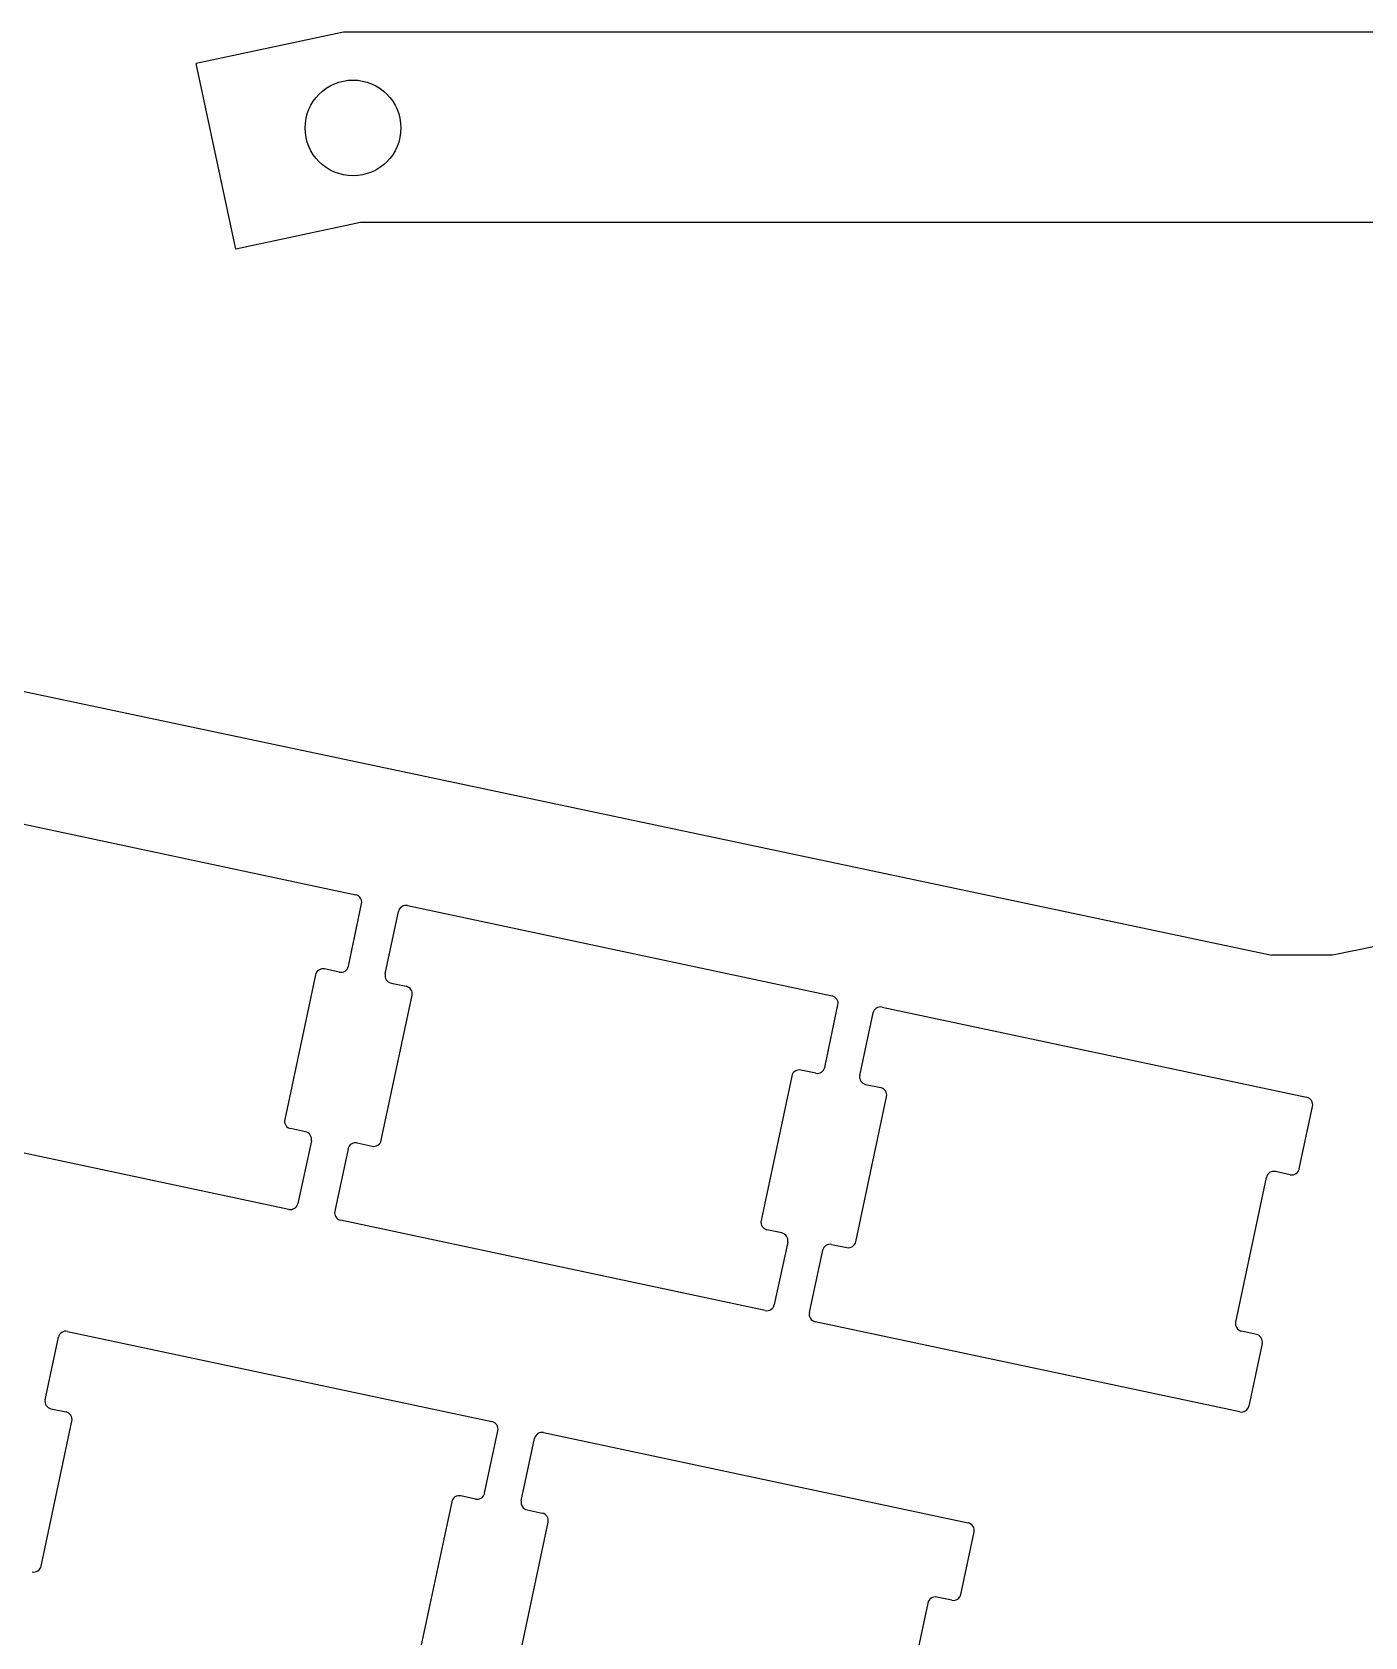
# Model space of a CAD drawing. Extents: x 7 to 394, y -192 to -46.
# Drawn here: x 131.7 to 183.9, y -108.8 to -46 of the extents above; entities that cross this region are included whole.
import ezdxf

# ---------------------------------------------------------------- set-up
doc = ezdxf.new("R2010")
doc.units = 0
doc.layers.add('Pcb_17aa', color=7, linetype='CONTINUOUS')

msp = doc.modelspace()

# ---------------------------------------------------------------- linework, layer by layer
at = {"layer": 'Pcb_17aa'}
for p, q in [((143.904, -45.974), (138.135, -47.2008)), ((143.904, -45.974, -1.6), (138.135, -47.2008, -1.6)), ((143.904, -45.974), (138.135, -47.2008)), ((143.904, -45.974, -1.6), (138.135, -47.2008, -1.6)), ((143.904, -45.974), (143.904, -45.974, -1.6)), ((223.906, -45.9765), (143.904, -45.974)), ((223.906, -45.9765, -1.6), (143.904, -45.974, -1.6)), ((143.904, -45.974), (143.904, -45.974, -1.6)), ((223.906, -45.9765), (143.904, -45.974)), ((223.906, -45.9765, -1.6), (143.904, -45.974, -1.6)), ((138.135, -47.2008), (138.135, -47.2008, -1.6)), ((138.135, -47.2008), (138.135, -47.2008, -1.6)), ((139.682, -54.4728), (138.135, -47.2008)), ((139.682, -54.4728, -1.6), (138.135, -47.2008, -1.6)), ((139.682, -54.4728), (138.135, -47.2008)), ((139.682, -54.4728, -1.6), (138.135, -47.2008, -1.6)), ((146.152, -49.7281), (146.152, -49.7281, -1.6)), ((146.152, -49.7281), (146.152, -49.7281, -1.6)), ((144.574, -53.4289), (139.682, -54.4728)), ((144.574, -53.4289, -1.6), (139.682, -54.4728, -1.6)), ((144.574, -53.4289), (139.682, -54.4728)), ((144.574, -53.4289, -1.6), (139.682, -54.4728, -1.6)), ((144.574, -53.4289), (144.574, -53.4289, -1.6)), ((223.279, -53.4289), (144.574, -53.4289)), ((223.279, -53.4289, -1.6), (144.574, -53.4289, -1.6)), ((144.574, -53.4289), (144.574, -53.4289, -1.6)), ((223.279, -53.4289), (144.574, -53.4289)), ((223.279, -53.4289, -1.6), (144.574, -53.4289, -1.6)), ((139.682, -54.4728), (139.682, -54.4728, -1.6)), ((139.682, -54.4728), (139.682, -54.4728, -1.6)), ((108.207, -66.9087), (180.278, -82.1233)), ((108.207, -66.9087, -1.6), (180.278, -82.1233, -1.6)), ((108.207, -66.9087), (180.278, -82.1233)), ((108.207, -66.9087, -1.6), (180.278, -82.1233, -1.6)), ((127.749, -76.2246), (144.383, -79.7602)), ((127.749, -76.2246, -1.6), (144.383, -79.7602, -1.6)), ((127.749, -76.2246), (144.383, -79.7602)), ((127.749, -76.2246, -1.6), (144.383, -79.7602, -1.6)), ((144.383, -79.7602), (144.383, -79.7602, -1.6)), ((144.383, -79.7602), (144.383, -79.7602, -1.6)), ((144.096, -82.561), (144.614, -80.116)), ((144.096, -82.561, -1.6), (144.614, -80.116, -1.6)), ((144.096, -82.561), (144.614, -80.116)), ((144.096, -82.561, -1.6), (144.614, -80.116, -1.6)), ((144.614, -80.116), (144.614, -80.116, -1.6)), ((144.614, -80.116), (144.614, -80.116, -1.6)), ((145.538, -82.8626), (146.057, -80.4181)), ((145.538, -82.8626, -1.6), (146.057, -80.4181, -1.6)), ((145.538, -82.8626), (146.057, -80.4181)), ((145.538, -82.8626, -1.6), (146.057, -80.4181, -1.6)), ((146.057, -80.4181), (146.057, -80.4181, -1.6)), ((146.057, -80.4181), (146.057, -80.4181, -1.6)), ((146.413, -80.187), (146.413, -80.187, -1.6)), ((146.413, -80.187), (163.046, -83.7226)), ((146.413, -80.187, -1.6), (163.046, -83.7226, -1.6)), ((146.413, -80.187), (146.413, -80.187, -1.6)), ((146.413, -80.187), (163.046, -83.7226)), ((146.413, -80.187, -1.6), (163.046, -83.7226, -1.6)), ((190.597, -80.5358), (182.659, -82.1233)), ((190.597, -80.5358, -1.6), (182.659, -82.1233, -1.6)), ((190.597, -80.5358), (182.659, -82.1233)), ((190.597, -80.5358, -1.6), (182.659, -82.1233, -1.6)), ((180.278, -82.1233), (180.278, -82.1233, -1.6)), ((180.278, -82.1233), (180.278, -82.1233, -1.6)), ((182.659, -82.1233), (180.278, -82.1233)), ((182.659, -82.1233, -1.6), (180.278, -82.1233, -1.6)), ((182.659, -82.1233), (180.278, -82.1233)), ((182.659, -82.1233, -1.6), (180.278, -82.1233, -1.6)), ((182.659, -82.1233), (182.659, -82.1233, -1.6)), ((182.659, -82.1233), (182.659, -82.1233, -1.6)), ((142.804, -82.8993), (141.6, -88.5634)), ((142.804, -82.8993, -1.6), (141.6, -88.5634, -1.6)), ((142.804, -82.8993), (141.6, -88.5634)), ((142.804, -82.8993, -1.6), (141.6, -88.5634, -1.6)), ((142.804, -82.8993), (142.804, -82.8993, -1.6)), ((142.804, -82.8993), (142.804, -82.8993, -1.6)), ((143.159, -82.6683), (143.159, -82.6683, -1.6)), ((143.74, -82.792), (143.159, -82.6683)), ((143.74, -82.792, -1.6), (143.159, -82.6683, -1.6)), ((143.159, -82.6683), (143.159, -82.6683, -1.6)), ((143.74, -82.792), (143.159, -82.6683)), ((143.74, -82.792, -1.6), (143.159, -82.6683, -1.6)), ((143.74, -82.792), (143.74, -82.792, -1.6)), ((143.74, -82.792), (143.74, -82.792, -1.6)), ((144.096, -82.561), (144.096, -82.561, -1.6)), ((144.096, -82.561), (144.096, -82.561, -1.6)), ((145.538, -82.8626), (145.538, -82.8626, -1.6)), ((145.538, -82.8626), (145.538, -82.8626, -1.6)), ((145.769, -83.2184), (145.769, -83.2184, -1.6)), ((145.769, -83.2184), (145.769, -83.2184, -1.6)), ((145.769, -83.2184), (146.36, -83.3435)), ((145.769, -83.2184, -1.6), (146.36, -83.3435, -1.6)), ((145.769, -83.2184), (146.36, -83.3435)), ((145.769, -83.2184, -1.6), (146.36, -83.3435, -1.6)), ((146.36, -83.3435), (146.36, -83.3435, -1.6)), ((146.36, -83.3435), (146.36, -83.3435, -1.6)), ((145.384, -89.3783), (146.591, -83.6993)), ((145.384, -89.3783, -1.6), (146.591, -83.6993, -1.6)), ((145.384, -89.3783), (146.591, -83.6993)), ((145.384, -89.3783, -1.6), (146.591, -83.6993, -1.6)), ((146.591, -83.6993), (146.591, -83.6993, -1.6)), ((146.591, -83.6993), (146.591, -83.6993, -1.6)), ((162.76, -86.5234), (163.278, -84.0784)), ((162.76, -86.5234, -1.6), (163.278, -84.0784, -1.6)), ((162.76, -86.5234), (163.278, -84.0784)), ((162.76, -86.5234, -1.6), (163.278, -84.0784, -1.6)), ((163.046, -83.7226), (163.046, -83.7226, -1.6)), ((163.046, -83.7226), (163.046, -83.7226, -1.6)), ((163.278, -84.0784), (163.278, -84.0784, -1.6)), ((163.278, -84.0784), (163.278, -84.0784, -1.6)), ((165.006, -84.1596), (165.006, -84.1596, -1.6)), ((165.006, -84.1596), (181.639, -87.6952)), ((165.006, -84.1596, -1.6), (181.639, -87.6952, -1.6)), ((165.006, -84.1596), (165.006, -84.1596, -1.6)), ((165.006, -84.1596), (181.639, -87.6952)), ((165.006, -84.1596, -1.6), (181.639, -87.6952, -1.6)), ((164.13, -86.8352), (164.65, -84.3906)), ((164.13, -86.8352, -1.6), (164.65, -84.3906, -1.6)), ((164.13, -86.8352), (164.65, -84.3906)), ((164.13, -86.8352, -1.6), (164.65, -84.3906, -1.6)), ((164.65, -84.3906), (164.65, -84.3906, -1.6)), ((164.65, -84.3906), (164.65, -84.3906, -1.6)), ((161.823, -86.6307), (161.823, -86.6307, -1.6)), ((162.404, -86.7544), (161.823, -86.6307)), ((162.404, -86.7544, -1.6), (161.823, -86.6307, -1.6)), ((161.823, -86.6307), (161.823, -86.6307, -1.6)), ((162.404, -86.7544), (161.823, -86.6307)), ((162.404, -86.7544, -1.6), (161.823, -86.6307, -1.6)), ((162.76, -86.5234), (162.76, -86.5234, -1.6)), ((162.76, -86.5234), (162.76, -86.5234, -1.6)), ((161.467, -86.8617), (160.264, -92.5258)), ((161.467, -86.8617, -1.6), (160.264, -92.5258, -1.6)), ((161.467, -86.8617), (160.264, -92.5258)), ((161.467, -86.8617, -1.6), (160.264, -92.5258, -1.6)), ((161.467, -86.8617), (161.467, -86.8617, -1.6)), ((161.467, -86.8617), (161.467, -86.8617, -1.6)), ((162.404, -86.7544), (162.404, -86.7544, -1.6)), ((162.404, -86.7544), (162.404, -86.7544, -1.6)), ((164.13, -86.8352), (164.13, -86.8352, -1.6)), ((164.13, -86.8352), (164.13, -86.8352, -1.6)), ((164.362, -87.191), (164.362, -87.191, -1.6)), ((164.362, -87.191), (164.362, -87.191, -1.6)), ((164.362, -87.191), (164.952, -87.316)), ((164.362, -87.191, -1.6), (164.952, -87.316, -1.6)), ((164.362, -87.191), (164.952, -87.316)), ((164.362, -87.191, -1.6), (164.952, -87.316, -1.6)), ((164.952, -87.316), (164.952, -87.316, -1.6)), ((164.952, -87.316), (164.952, -87.316, -1.6)), ((163.977, -93.3509), (165.183, -87.6718)), ((163.977, -93.3509, -1.6), (165.183, -87.6718, -1.6)), ((163.977, -93.3509), (165.183, -87.6718)), ((163.977, -93.3509, -1.6), (165.183, -87.6718, -1.6)), ((165.183, -87.6718), (165.183, -87.6718, -1.6)), ((165.183, -87.6718), (165.183, -87.6718, -1.6)), ((181.639, -87.6952), (181.639, -87.6952, -1.6)), ((181.639, -87.6952), (181.639, -87.6952, -1.6)), ((141.763, -92.0836), (125.13, -88.5477)), ((141.763, -92.0836, -1.6), (125.13, -88.5477, -1.6)), ((141.763, -92.0836), (125.13, -88.5477)), ((141.763, -92.0836, -1.6), (125.13, -88.5477, -1.6)), ((141.6, -88.5634), (141.6, -88.5634, -1.6)), ((141.6, -88.5634), (141.6, -88.5634, -1.6)), ((181.353, -90.4959), (181.87, -88.051)), ((181.353, -90.4959, -1.6), (181.87, -88.051, -1.6)), ((181.353, -90.4959), (181.87, -88.051)), ((181.353, -90.4959, -1.6), (181.87, -88.051, -1.6)), ((181.87, -88.051), (181.87, -88.051, -1.6)), ((181.87, -88.051), (181.87, -88.051, -1.6)), ((141.831, -88.9192), (141.831, -88.9192, -1.6)), ((141.831, -88.9192), (141.831, -88.9192, -1.6)), ((142.414, -89.0455), (141.831, -88.9192)), ((142.414, -89.0455, -1.6), (141.831, -88.9192, -1.6)), ((142.414, -89.0455), (141.831, -88.9192)), ((142.414, -89.0455, -1.6), (141.831, -88.9192, -1.6)), ((142.414, -89.0455), (142.414, -89.0455, -1.6)), ((142.414, -89.0455), (142.414, -89.0455, -1.6)), ((142.645, -89.4013), (142.119, -91.8525)), ((142.645, -89.4013, -1.6), (142.119, -91.8525, -1.6)), ((142.645, -89.4013), (142.119, -91.8525)), ((142.645, -89.4013, -1.6), (142.119, -91.8525, -1.6)), ((142.645, -89.4013), (142.645, -89.4013, -1.6)), ((142.645, -89.4013), (142.645, -89.4013, -1.6)), ((144.081, -89.7148), (143.562, -92.1543)), ((144.081, -89.7148, -1.6), (143.562, -92.1543, -1.6)), ((144.081, -89.7148), (143.562, -92.1543)), ((144.081, -89.7148, -1.6), (143.562, -92.1543, -1.6)), ((144.081, -89.7148), (144.081, -89.7148, -1.6)), ((144.081, -89.7148), (144.081, -89.7148, -1.6)), ((144.437, -89.4837), (144.437, -89.4837, -1.6)), ((144.437, -89.4837), (144.437, -89.4837, -1.6)), ((144.437, -89.4837), (145.028, -89.6094)), ((144.437, -89.4837, -1.6), (145.028, -89.6094, -1.6)), ((144.437, -89.4837), (145.028, -89.6094)), ((144.437, -89.4837, -1.6), (145.028, -89.6094, -1.6)), ((145.028, -89.6094), (145.028, -89.6094, -1.6)), ((145.028, -89.6094), (145.028, -89.6094, -1.6)), ((145.384, -89.3783), (145.384, -89.3783, -1.6)), ((145.384, -89.3783), (145.384, -89.3783, -1.6)), ((181.353, -90.4959), (181.353, -90.4959, -1.6)), ((181.353, -90.4959), (181.353, -90.4959, -1.6)), ((180.06, -90.8343), (178.856, -96.4984)), ((180.06, -90.8343, -1.6), (178.856, -96.4984, -1.6)), ((180.06, -90.8343), (178.856, -96.4984)), ((180.06, -90.8343, -1.6), (178.856, -96.4984, -1.6)), ((180.06, -90.8343), (180.06, -90.8343, -1.6)), ((180.06, -90.8343), (180.06, -90.8343, -1.6)), ((180.416, -90.6032), (180.416, -90.6032, -1.6)), ((180.997, -90.727), (180.416, -90.6032)), ((180.997, -90.727, -1.6), (180.416, -90.6032, -1.6)), ((180.416, -90.6032), (180.416, -90.6032, -1.6)), ((180.997, -90.727), (180.416, -90.6032)), ((180.997, -90.727, -1.6), (180.416, -90.6032, -1.6)), ((180.997, -90.727), (180.997, -90.727, -1.6)), ((180.997, -90.727), (180.997, -90.727, -1.6)), ((141.763, -92.0836), (141.763, -92.0836, -1.6)), ((141.763, -92.0836), (141.763, -92.0836, -1.6)), ((142.119, -91.8525), (142.119, -91.8525, -1.6)), ((142.119, -91.8525), (142.119, -91.8525, -1.6)), ((143.562, -92.1543), (143.562, -92.1543, -1.6)), ((143.562, -92.1543), (143.562, -92.1543, -1.6)), ((143.793, -92.5101), (143.793, -92.5101, -1.6)), ((160.427, -96.046), (143.793, -92.5101)), ((160.427, -96.046, -1.6), (143.793, -92.5101, -1.6)), ((143.793, -92.5101), (143.793, -92.5101, -1.6)), ((160.427, -96.046), (143.793, -92.5101)), ((160.427, -96.046, -1.6), (143.793, -92.5101, -1.6)), ((160.264, -92.5258), (160.264, -92.5258, -1.6)), ((160.264, -92.5258), (160.264, -92.5258, -1.6)), ((160.495, -92.8816), (160.495, -92.8816, -1.6)), ((160.495, -92.8816), (160.495, -92.8816, -1.6)), ((161.078, -93.0079), (160.495, -92.8816)), ((161.078, -93.0079, -1.6), (160.495, -92.8816, -1.6)), ((161.078, -93.0079), (160.495, -92.8816)), ((161.078, -93.0079, -1.6), (160.495, -92.8816, -1.6)), ((161.078, -93.0079), (161.078, -93.0079, -1.6)), ((161.078, -93.0079), (161.078, -93.0079, -1.6)), ((161.309, -93.3637), (160.783, -95.8149)), ((161.309, -93.3637, -1.6), (160.783, -95.8149, -1.6)), ((161.309, -93.3637), (160.783, -95.8149)), ((161.309, -93.3637, -1.6), (160.783, -95.8149, -1.6)), ((161.309, -93.3637), (161.309, -93.3637, -1.6)), ((161.309, -93.3637), (161.309, -93.3637, -1.6)), ((163.03, -93.4563), (163.03, -93.4563, -1.6)), ((163.03, -93.4563), (163.03, -93.4563, -1.6)), ((163.03, -93.4563), (163.621, -93.582)), ((163.03, -93.4563, -1.6), (163.621, -93.582, -1.6)), ((163.03, -93.4563), (163.621, -93.582)), ((163.03, -93.4563, -1.6), (163.621, -93.582, -1.6)), ((163.621, -93.582), (163.621, -93.582, -1.6)), ((163.621, -93.582), (163.621, -93.582, -1.6)), ((163.977, -93.3509), (163.977, -93.3509, -1.6)), ((163.977, -93.3509), (163.977, -93.3509, -1.6)), ((162.674, -93.6873), (162.155, -96.1268)), ((162.674, -93.6873, -1.6), (162.155, -96.1268, -1.6)), ((162.674, -93.6873), (162.155, -96.1268)), ((162.674, -93.6873, -1.6), (162.155, -96.1268, -1.6)), ((162.674, -93.6873), (162.674, -93.6873, -1.6)), ((162.674, -93.6873), (162.674, -93.6873, -1.6)), ((160.427, -96.046), (160.427, -96.046, -1.6)), ((160.427, -96.046), (160.427, -96.046, -1.6)), ((160.783, -95.8149), (160.783, -95.8149, -1.6)), ((160.783, -95.8149), (160.783, -95.8149, -1.6)), ((162.155, -96.1268), (162.155, -96.1268, -1.6)), ((162.155, -96.1268), (162.155, -96.1268, -1.6)), ((162.386, -96.4827), (162.386, -96.4827, -1.6)), ((179.02, -100.019), (162.386, -96.4827)), ((179.02, -100.019, -1.6), (162.386, -96.4827, -1.6)), ((162.386, -96.4827), (162.386, -96.4827, -1.6)), ((179.02, -100.019), (162.386, -96.4827)), ((179.02, -100.019, -1.6), (162.386, -96.4827, -1.6)), ((178.856, -96.4984), (178.856, -96.4984, -1.6)), ((178.856, -96.4984), (178.856, -96.4984, -1.6)), ((132.213, -99.5377), (132.732, -97.0932)), ((132.213, -99.5377, -1.6), (132.732, -97.0932, -1.6)), ((132.213, -99.5377), (132.732, -97.0932)), ((132.213, -99.5377, -1.6), (132.732, -97.0932, -1.6)), ((132.732, -97.0932), (132.732, -97.0932, -1.6)), ((132.732, -97.0932), (132.732, -97.0932, -1.6)), ((133.088, -96.8621), (133.088, -96.8621, -1.6)), ((133.088, -96.8621), (149.722, -100.398)), ((133.088, -96.8621, -1.6), (149.722, -100.398, -1.6)), ((133.088, -96.8621), (133.088, -96.8621, -1.6)), ((133.088, -96.8621), (149.722, -100.398)), ((133.088, -96.8621, -1.6), (149.722, -100.398, -1.6)), ((179.087, -96.8542), (179.087, -96.8542, -1.6)), ((179.087, -96.8542), (179.087, -96.8542, -1.6)), ((179.671, -96.9805), (179.087, -96.8542)), ((179.671, -96.9805, -1.6), (179.087, -96.8542, -1.6)), ((179.671, -96.9805), (179.087, -96.8542)), ((179.671, -96.9805, -1.6), (179.087, -96.8542, -1.6)), ((179.902, -97.3363), (179.376, -99.7875)), ((179.902, -97.3363, -1.6), (179.376, -99.7875, -1.6)), ((179.902, -97.3363), (179.376, -99.7875)), ((179.902, -97.3363, -1.6), (179.376, -99.7875, -1.6)), ((179.671, -96.9805), (179.671, -96.9805, -1.6)), ((179.671, -96.9805), (179.671, -96.9805, -1.6)), ((179.902, -97.3363), (179.902, -97.3363, -1.6)), ((179.902, -97.3363), (179.902, -97.3363, -1.6)), ((132.213, -99.5377), (132.213, -99.5377, -1.6)), ((132.213, -99.5377), (132.213, -99.5377, -1.6)), ((132.444, -99.8935), (132.444, -99.8935, -1.6)), ((132.444, -99.8935), (132.444, -99.8935, -1.6)), ((132.444, -99.8935), (133.035, -100.019)), ((132.444, -99.8935, -1.6), (133.035, -100.019, -1.6)), ((132.444, -99.8935), (133.035, -100.019)), ((132.444, -99.8935, -1.6), (133.035, -100.019, -1.6)), ((179.376, -99.7875), (179.376, -99.7875, -1.6)), ((179.376, -99.7875), (179.376, -99.7875, -1.6)), ((132.059, -106.053), (133.266, -100.374)), ((132.059, -106.053, -1.6), (133.266, -100.374, -1.6)), ((132.059, -106.053), (133.266, -100.374)), ((132.059, -106.053, -1.6), (133.266, -100.374, -1.6)), ((133.035, -100.019), (133.035, -100.019, -1.6)), ((133.035, -100.019), (133.035, -100.019, -1.6)), ((133.266, -100.374), (133.266, -100.374, -1.6)), ((133.266, -100.374), (133.266, -100.374, -1.6)), ((149.722, -100.398), (149.722, -100.398, -1.6)), ((149.722, -100.398), (149.722, -100.398, -1.6)), ((179.02, -100.019), (179.02, -100.019, -1.6)), ((179.02, -100.019), (179.02, -100.019, -1.6)), ((149.435, -103.198), (149.953, -100.754)), ((149.435, -103.198, -1.6), (149.953, -100.754, -1.6)), ((149.435, -103.198), (149.953, -100.754)), ((149.435, -103.198, -1.6), (149.953, -100.754, -1.6)), ((149.953, -100.754), (149.953, -100.754, -1.6)), ((149.953, -100.754), (149.953, -100.754, -1.6)), ((150.869, -103.503), (151.388, -101.058)), ((150.869, -103.503, -1.6), (151.388, -101.058, -1.6)), ((150.869, -103.503), (151.388, -101.058)), ((150.869, -103.503, -1.6), (151.388, -101.058, -1.6)), ((151.388, -101.058), (151.388, -101.058, -1.6)), ((151.388, -101.058), (151.388, -101.058, -1.6)), ((151.744, -100.827), (151.744, -100.827, -1.6)), ((151.744, -100.827), (168.378, -104.363)), ((151.744, -100.827, -1.6), (168.378, -104.363, -1.6)), ((151.744, -100.827), (151.744, -100.827, -1.6)), ((151.744, -100.827), (168.378, -104.363)), ((151.744, -100.827, -1.6), (168.378, -104.363, -1.6)), ((148.143, -103.537), (146.939, -109.201)), ((148.143, -103.537, -1.6), (146.939, -109.201, -1.6)), ((148.143, -103.537), (146.939, -109.201)), ((148.143, -103.537, -1.6), (146.939, -109.201, -1.6)), ((148.143, -103.537), (148.143, -103.537, -1.6)), ((148.143, -103.537), (148.143, -103.537, -1.6)), ((148.498, -103.306), (148.498, -103.306, -1.6)), ((149.08, -103.43), (148.498, -103.306)), ((149.08, -103.43, -1.6), (148.498, -103.306, -1.6)), ((148.498, -103.306), (148.498, -103.306, -1.6)), ((149.08, -103.43), (148.498, -103.306)), ((149.08, -103.43, -1.6), (148.498, -103.306, -1.6)), ((149.08, -103.43), (149.08, -103.43, -1.6)), ((149.08, -103.43), (149.08, -103.43, -1.6)), ((149.435, -103.198), (149.435, -103.198, -1.6)), ((149.435, -103.198), (149.435, -103.198, -1.6)), ((150.869, -103.503), (150.869, -103.503, -1.6)), ((150.869, -103.503), (150.869, -103.503, -1.6)), ((150.715, -110.018), (151.922, -104.339)), ((150.715, -110.018, -1.6), (151.922, -104.339, -1.6)), ((150.715, -110.018), (151.922, -104.339)), ((150.715, -110.018, -1.6), (151.922, -104.339, -1.6)), ((151.1, -103.858), (151.1, -103.858, -1.6)), ((151.1, -103.858), (151.1, -103.858, -1.6)), ((151.1, -103.858), (151.691, -103.983)), ((151.1, -103.858, -1.6), (151.691, -103.983, -1.6)), ((151.1, -103.858), (151.691, -103.983)), ((151.1, -103.858, -1.6), (151.691, -103.983, -1.6)), ((151.691, -103.983), (151.691, -103.983, -1.6)), ((151.691, -103.983), (151.691, -103.983, -1.6)), ((151.922, -104.339), (151.922, -104.339, -1.6)), ((151.922, -104.339), (151.922, -104.339, -1.6)), ((168.092, -107.163), (168.609, -104.718)), ((168.092, -107.163, -1.6), (168.609, -104.718, -1.6)), ((168.092, -107.163), (168.609, -104.718)), ((168.092, -107.163, -1.6), (168.609, -104.718, -1.6)), ((168.378, -104.363), (168.378, -104.363, -1.6)), ((168.378, -104.363), (168.378, -104.363, -1.6)), ((168.609, -104.718), (168.609, -104.718, -1.6)), ((168.609, -104.718), (168.609, -104.718, -1.6)), ((132.059, -106.053), (132.059, -106.053, -1.6)), ((132.059, -106.053), (132.059, -106.053, -1.6)), ((167.155, -107.271), (167.155, -107.271, -1.6)), ((167.736, -107.394), (167.155, -107.271)), ((167.736, -107.394, -1.6), (167.155, -107.271, -1.6)), ((167.155, -107.271), (167.155, -107.271, -1.6)), ((167.736, -107.394), (167.155, -107.271)), ((167.736, -107.394, -1.6), (167.155, -107.271, -1.6)), ((167.736, -107.394), (167.736, -107.394, -1.6)), ((167.736, -107.394), (167.736, -107.394, -1.6)), ((168.092, -107.163), (168.092, -107.163, -1.6)), ((168.092, -107.163), (168.092, -107.163, -1.6)), ((166.799, -107.502), (165.595, -113.166)), ((166.799, -107.502, -1.6), (165.595, -113.166, -1.6)), ((166.799, -107.502), (165.595, -113.166)), ((166.799, -107.502, -1.6), (165.595, -113.166, -1.6)), ((166.799, -107.502), (166.799, -107.502, -1.6)), ((166.799, -107.502), (166.799, -107.502, -1.6))]:
    msp.add_line(p, q, dxfattribs=at)
msp.add_circle((144.277, -49.7281), 1.875, dxfattribs=at)
msp.add_circle((144.277, -49.7281), 1.875, dxfattribs=at)
msp.add_circle((144.277, -49.7281), 1.875, dxfattribs=at)
msp.add_circle((144.277, -49.7281), 1.875, dxfattribs=at)
for centre, start, end in [((144.32, -80.0537), -12, 78), ((144.32, -80.0537, -1.6), -12, 78), ((144.32, -80.0537), -12, 78), ((144.32, -80.0537, -1.6), -12, 78), ((146.35, -80.4805), 78, 168), ((146.35, -80.4805, -1.6), 78, 168), ((146.35, -80.4805), 78, 168), ((146.35, -80.4805, -1.6), 78, 168), ((143.097, -82.9617), 78, 168), ((143.097, -82.9617, -1.6), 78, 168), ((143.097, -82.9617), 78, 168), ((143.097, -82.9617, -1.6), 78, 168), ((143.803, -82.4986), -102, -12), ((143.803, -82.4986, -1.6), -102, -12), ((143.803, -82.4986), -102, -12), ((143.803, -82.4986, -1.6), -102, -12), ((145.831, -82.925), 168, -102), ((145.831, -82.925, -1.6), 168, -102), ((145.831, -82.925), 168, -102), ((145.831, -82.925, -1.6), 168, -102), ((146.297, -83.6369), -12, 78), ((146.297, -83.6369, -1.6), -12, 78), ((146.297, -83.6369), -12, 78), ((146.297, -83.6369, -1.6), -12, 78), ((162.984, -84.0161), -12, 78), ((162.984, -84.0161, -1.6), -12, 78), ((162.984, -84.0161), -12, 78), ((162.984, -84.0161, -1.6), -12, 78), ((164.943, -84.453), 78, 168), ((164.943, -84.453, -1.6), 78, 168), ((164.943, -84.453), 78, 168), ((164.943, -84.453, -1.6), 78, 168), ((161.761, -86.9241), 78, 168), ((161.761, -86.9241, -1.6), 78, 168), ((161.761, -86.9241), 78, 168), ((161.761, -86.9241, -1.6), 78, 168), ((162.467, -86.461), -102, -12), ((162.467, -86.461, -1.6), -102, -12), ((162.467, -86.461), -102, -12), ((162.467, -86.461, -1.6), -102, -12), ((164.424, -86.8975), 168, -102), ((164.424, -86.8975, -1.6), 168, -102), ((164.424, -86.8975), 168, -102), ((164.424, -86.8975, -1.6), 168, -102), ((164.89, -87.6095), -12, 78), ((164.89, -87.6095, -1.6), -12, 78), ((164.89, -87.6095), -12, 78), ((164.89, -87.6095, -1.6), -12, 78), ((181.577, -87.9886), -12, 78), ((181.577, -87.9886, -1.6), -12, 78), ((181.577, -87.9886), -12, 78), ((181.577, -87.9886, -1.6), -12, 78), ((141.893, -88.6258), 168, -102), ((141.893, -88.6258, -1.6), 168, -102), ((141.893, -88.6258), 168, -102), ((141.893, -88.6258, -1.6), 168, -102), ((142.351, -89.3389), -12, 78), ((142.351, -89.3389, -1.6), -12, 78), ((142.351, -89.3389), -12, 78), ((142.351, -89.3389, -1.6), -12, 78), ((144.374, -89.7772), 78, 168), ((144.374, -89.7772, -1.6), 78, 168), ((144.374, -89.7772), 78, 168), ((144.374, -89.7772, -1.6), 78, 168), ((145.09, -89.316), -102, -12), ((145.09, -89.316, -1.6), -102, -12), ((145.09, -89.316), -102, -12), ((145.09, -89.316, -1.6), -102, -12), ((181.06, -90.4336), -102, -12), ((181.06, -90.4336, -1.6), -102, -12), ((181.06, -90.4336), -102, -12), ((181.06, -90.4336, -1.6), -102, -12), ((180.354, -90.8967), 78, 168), ((180.354, -90.8967, -1.6), 78, 168), ((180.354, -90.8967), 78, 168), ((180.354, -90.8967, -1.6), 78, 168), ((141.826, -91.7901), -102, -12), ((141.826, -91.7901, -1.6), -102, -12), ((141.826, -91.7901), -102, -12), ((141.826, -91.7901, -1.6), -102, -12), ((143.856, -92.2167), 168, -102), ((143.856, -92.2167, -1.6), 168, -102), ((143.856, -92.2167), 168, -102), ((143.856, -92.2167, -1.6), 168, -102), ((160.557, -92.5882), 168, -102), ((160.557, -92.5882, -1.6), 168, -102), ((160.557, -92.5882), 168, -102), ((160.557, -92.5882, -1.6), 168, -102), ((161.015, -93.3013), -12, 78), ((161.015, -93.3013, -1.6), -12, 78), ((161.015, -93.3013), -12, 78), ((161.015, -93.3013, -1.6), -12, 78), ((162.967, -93.7497), 78, 168), ((162.967, -93.7497, -1.6), 78, 168), ((162.967, -93.7497), 78, 168), ((162.967, -93.7497, -1.6), 78, 168), ((163.683, -93.2885), -102, -12), ((163.683, -93.2885, -1.6), -102, -12), ((163.683, -93.2885), -102, -12), ((163.683, -93.2885, -1.6), -102, -12), ((160.489, -95.7525), -102, -12), ((160.489, -95.7525, -1.6), -102, -12), ((160.489, -95.7525), -102, -12), ((160.489, -95.7525, -1.6), -102, -12), ((162.449, -96.1892), 168, -102), ((162.449, -96.1892, -1.6), 168, -102), ((162.449, -96.1892), 168, -102), ((162.449, -96.1892, -1.6), 168, -102), ((179.15, -96.5608), 168, -102), ((179.15, -96.5608, -1.6), 168, -102), ((179.15, -96.5608), 168, -102), ((179.15, -96.5608, -1.6), 168, -102), ((133.026, -97.1556), 78, 168), ((133.026, -97.1556, -1.6), 78, 168), ((133.026, -97.1556), 78, 168), ((133.026, -97.1556, -1.6), 78, 168), ((179.608, -97.2739), -12, 78), ((179.608, -97.2739, -1.6), -12, 78), ((179.608, -97.2739), -12, 78), ((179.608, -97.2739, -1.6), -12, 78), ((132.506, -99.6001), 168, -102), ((132.506, -99.6001, -1.6), 168, -102), ((132.506, -99.6001), 168, -102), ((132.506, -99.6001, -1.6), 168, -102), ((179.082, -99.7251), -102, -12), ((179.082, -99.7251, -1.6), -102, -12), ((179.082, -99.7251), -102, -12), ((179.082, -99.7251, -1.6), -102, -12), ((132.972, -100.312), -12, 78), ((132.972, -100.312, -1.6), -12, 78), ((132.972, -100.312), -12, 78), ((132.972, -100.312, -1.6), -12, 78), ((149.659, -100.691), -12, 78), ((149.659, -100.691, -1.6), -12, 78), ((149.659, -100.691), -12, 78), ((149.659, -100.691, -1.6), -12, 78), ((151.682, -101.12), 78, 168), ((151.682, -101.12, -1.6), 78, 168), ((151.682, -101.12), 78, 168), ((151.682, -101.12, -1.6), 78, 168), ((148.436, -103.599), 78, 168), ((148.436, -103.599, -1.6), 78, 168), ((148.436, -103.599), 78, 168), ((148.436, -103.599, -1.6), 78, 168), ((149.142, -103.136), -102, -12), ((149.142, -103.136, -1.6), -102, -12), ((149.142, -103.136), -102, -12), ((149.142, -103.136, -1.6), -102, -12), ((151.163, -103.565), 168, -102), ((151.163, -103.565, -1.6), 168, -102), ((151.163, -103.565), 168, -102), ((151.163, -103.565, -1.6), 168, -102), ((151.629, -104.277), -12, 78), ((151.629, -104.277, -1.6), -12, 78), ((151.629, -104.277), -12, 78), ((151.629, -104.277, -1.6), -12, 78), ((168.316, -104.656), -12, 78), ((168.316, -104.656, -1.6), -12, 78), ((168.316, -104.656), -12, 78), ((168.316, -104.656, -1.6), -12, 78), ((131.766, -105.991), -102, -12), ((131.766, -105.991, -1.6), -102, -12), ((131.766, -105.991), -102, -12), ((131.766, -105.991, -1.6), -102, -12), ((167.092, -107.564), 78, 168), ((167.092, -107.564, -1.6), 78, 168), ((167.092, -107.564), 78, 168), ((167.092, -107.564, -1.6), 78, 168), ((167.798, -107.101), -102, -12), ((167.798, -107.101, -1.6), -102, -12), ((167.798, -107.101), -102, -12), ((167.798, -107.101, -1.6), -102, -12)]:
    msp.add_arc(centre, 0.3, start, end, dxfattribs=at)

doc.saveas('drawing.dxf')
